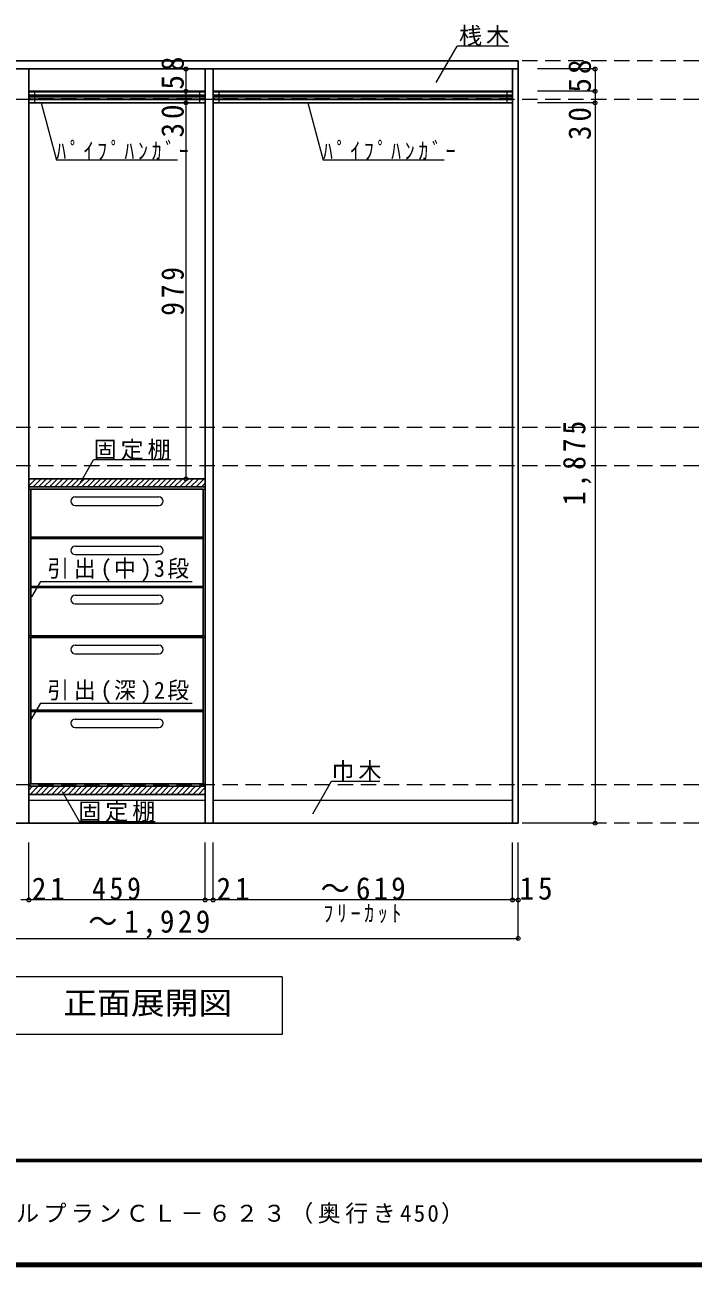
# Model space of a CAD drawing. Units: millimetres at full size, sheet at 1:20; details may follow other scales. Extents: x -3922 to 3878, y -2932 to 2722.
# Drawn here: x -2286 to -546, y -2864 to 367 of the extents above; entities that cross this region are included whole.
import ezdxf
from ezdxf.enums import TextEntityAlignment as Align

# ---------------------------------------------------------------- set-up
doc = ezdxf.new("R2010")
doc.units = ezdxf.units.MM
doc.header["$LTSCALE"] = 20
doc.header["$PDMODE"] = 32
doc.header["$PDSIZE"] = 10
doc.linetypes.add('DASHED2', pattern=[3, 2, -1])
for name, color, linetype, lineweight in [('0-2', 2, 'Continuous', 35), ('0-3_固定棚', 3, 'Continuous', 25), ('0-6_パイプハンガー', 4, 'Continuous', 9), ('0-7_桟木・巾木', 2, 'Continuous', 35), ('0-8', 7, 'Continuous', 18), ('0-A_文字', 7, 'Continuous', 18), ('0-B_寸法', 7, 'Continuous', 9), ('0-C_ハッチ', 4, 'Continuous', 9), ('F-1_枠', 6, 'Continuous', 40)]:
    doc.layers.add(name, color=color, linetype=linetype, lineweight=lineweight)
doc.layers.add('F-A_文字', color=7, linetype='Continuous')
doc.styles.add('ＭＳ ゴシック', font='')
doc.styles.get('ＭＳ ゴシック').set_extended_font_data('MS Gothic')

msp = doc.modelspace()

# ---------------------------------------------------------------- linework, layer by layer
at = {"layer": '0-2', "color": 3, "lineweight": 25}
for p, q in [((-1001.67, 272.73), (-2930.67, 272.73)), ((-1001.67, 272.73), (-1001.67, 251.73)), ((-1001.67, 251.73), (-2930.67, 251.73)), ((-2275.67, -1711.27), (-2275.67, 251.73)), ((-1816.67, -1711.27), (-1816.67, 251.73)), ((-1795.67, -1711.27), (-1795.67, 251.73)), ((-1016.67, -1711.27), (-1016.67, 251.73)), ((-1001.67, -1711.27), (-1001.67, 251.73)), ((-2930.67, -1711.27), (-1001.67, -1711.27))]:
    msp.add_line(p, q, dxfattribs=at)
at = {"layer": '0-3_固定棚'}
for p, q in [((-2275.67, -815.27), (-2275.67, -836.27)), ((-1816.67, -815.27), (-2275.67, -815.27)), ((-1816.67, -836.27), (-2275.67, -836.27)), ((-1816.67, -815.27), (-1816.67, -836.27)), ((-2275.67, -1615.27), (-2275.67, -1636.27)), ((-1816.67, -1615.27), (-2275.67, -1615.27)), ((-1816.67, -1615.27), (-1816.67, -1636.27)), ((-1816.67, -1636.27), (-2275.67, -1636.27))]:
    msp.add_line(p, q, dxfattribs=at)
at = {"layer": '0-6_パイプハンガー', "color": 3, "lineweight": 25}
for p, q in [((-2275.67, 193.73), (-2275.67, 163.73)), ((-1816.67, 193.73), (-2275.67, 193.73)), ((-1816.67, 163.73), (-2275.67, 163.73)), ((-1816.67, 193.73), (-1816.67, 163.73)), ((-1016.67, 193.73), (-1795.67, 193.73)), ((-1795.67, 193.73), (-1795.67, 163.73)), ((-1016.67, 163.73), (-1795.67, 163.73)), ((-1016.67, 193.73), (-1016.67, 163.73))]:
    msp.add_line(p, q, dxfattribs=at)
at = {"layer": '0-6_パイプハンガー'}
for p, q in [((-2275.67, 184.73), (-1816.67, 184.73)), ((-2275.67, 180.73), (-1816.67, 180.73)), ((-2275.67, 176.73), (-1816.67, 176.73)), ((-2275.67, 172.73), (-1816.67, 172.73)), ((-1795.67, 184.73), (-1016.67, 184.73)), ((-1795.67, 180.73), (-1016.67, 180.73)), ((-1795.67, 176.73), (-1016.67, 176.73)), ((-1795.67, 172.73), (-1016.67, 172.73))]:
    msp.add_line(p, q, dxfattribs=at)
at = {"layer": '0-6_パイプハンガー', "color": 7, "lineweight": 18}
for p, q in [((-2260.67, 193.73), (-2260.67, 163.73)), ((-1831.67, 193.73), (-1831.67, 163.73)), ((-1780.67, 193.73), (-1780.67, 163.73)), ((-1031.67, 193.73), (-1031.67, 163.73))]:
    msp.add_line(p, q, dxfattribs=at)
at = {"layer": '0-7_桟木・巾木', "color": 7, "lineweight": 18}
for p, q in [((-1816.67, 191.73), (-2275.67, 191.73)), ((-1016.67, 191.73), (-1795.67, 191.73)), ((-2275.67, -1651.27), (-1816.67, -1651.27)), ((-1795.67, -1651.27), (-1016.67, -1651.27))]:
    msp.add_line(p, q, dxfattribs=at)
at = {"layer": '0-8', "color": 3, "lineweight": 25}
for p, q in [((-2270.67, -842.27), (-2270.67, -1223.27)), ((-2270.67, -842.27), (-1821.67, -842.27)), ((-1821.67, -1223.27), (-1821.67, -842.27)), ((-1821.67, -967.27), (-2270.67, -967.27)), ((-1821.67, -970.27), (-2270.67, -970.27)), ((-1821.67, -1095.27), (-2270.67, -1095.27)), ((-1821.67, -1098.27), (-2270.67, -1098.27)), ((-1821.67, -1223.27), (-2270.67, -1223.27)), ((-2270.67, -1228.27), (-2270.67, -1609.27)), ((-2270.67, -1228.27), (-1821.67, -1228.27)), ((-1821.67, -1228.27), (-1821.67, -1609.27)), ((-1821.67, -1417.27), (-2270.67, -1417.27)), ((-1821.67, -1420.27), (-2270.67, -1420.27)), ((-2270.67, -1609.27), (-1821.67, -1609.27))]:
    msp.add_line(p, q, dxfattribs=at)
at = {"layer": '0-8'}
for p, q in [((-2155.17, -862.27), (-1937.17, -862.27)), ((-2155.17, -884.27), (-1937.17, -884.27)), ((-2155.17, -990.27), (-1937.17, -990.27)), ((-2155.17, -1012.27), (-1937.17, -1012.27)), ((-2155.17, -1118.27), (-1937.17, -1118.27)), ((-2155.17, -1140.27), (-1937.17, -1140.27)), ((-2270.67, -1223.27), (-2275.67, -1223.27)), ((-1821.67, -1223.27), (-1816.67, -1223.27)), ((-2155.17, -1248.27), (-1937.17, -1248.27)), ((-2155.17, -1270.27), (-1937.17, -1270.27)), ((-2155.17, -1440.27), (-1937.17, -1440.27)), ((-2155.17, -1462.27), (-1937.17, -1462.27)), ((-2270.67, -1609.27), (-2275.67, -1609.27)), ((-1821.67, -1609.27), (-1816.67, -1609.27))]:
    msp.add_line(p, q, dxfattribs=at)
for points in [[(-2270.67, -842.27), (-2275.67, -842.27), (-2275.67, -1223.27)], [(-1821.67, -842.27), (-1816.67, -842.27), (-1816.67, -1223.27)], [(-2270.67, -1228.27), (-2275.67, -1228.27), (-2275.67, -1609.27)], [(-1821.67, -1228.27), (-1816.67, -1228.27), (-1816.67, -1609.27)]]:
    msp.add_lwpolyline(points, dxfattribs=at)
for centre, start, end in [((-2155.17, -873.27), 90, 270), ((-1937.17, -873.27), 270, 90), ((-2155.17, -1001.27), 90, 270), ((-1937.17, -1001.27), 270, 90), ((-2155.17, -1129.27), 90, 270), ((-1937.17, -1129.27), 270, 90), ((-2155.17, -1259.27), 90, 270), ((-1937.17, -1259.27), 270, 90), ((-2155.17, -1451.27), 90, 270), ((-1937.17, -1451.27), 270, 90)]:
    msp.add_arc(centre, 11, start, end, dxfattribs=at)
at = {"layer": '0-A_文字'}
for p, q in [((-1215.08, 216.5), (-1160.25, 311.47)), ((-1025.67, 311.47), (-1160.25, 311.47)), ((-2243.92, 163.73), (-2203.91, 14.41)), ((-1549.59, 163.73), (-1509.58, 14.41)), ((-1888.43, 14.41), (-2203.91, 14.41)), ((-1194.1, 14.41), (-1509.58, 14.41)), ((-2142.01, -826.33), (-2107, -765.68)), ((-1907, -765.68), (-2107, -765.68)), ((-2245.45, -1081.87), (-2268.78, -1122.27)), ((-2245.45, -1081.87), (-1850.39, -1081.87)), ((-2245.45, -1398.86), (-2271.09, -1443.26)), ((-2245.45, -1398.86), (-1850.39, -1398.86)), ((-1536.74, -1686.83), (-1487.99, -1602.39)), ((-1487.99, -1602.39), (-1361.96, -1602.39)), ((-2189.37, -1629.28), (-2144.15, -1707.6)), ((-1946.94, -1707.6), (-2144.15, -1707.6))]:
    msp.add_line(p, q, dxfattribs=at)
for points in [[(-1616.17, -2111.27), (-1616.17, -2261.27), (-2316.17, -2261.27)], [(-1616.17, -2111.27), (-2316.17, -2111.27), (-2316.17, -2261.27)]]:
    msp.add_lwpolyline(points, dxfattribs=at)
at = {"layer": '0-B_寸法', "color": 4, "linetype": 'DASHED2'}
for p, q in [((3068.33, 272.73), (-2930.67, 272.73)), ((3068.33, 172.73), (-2930.67, 172.73)), ((3068.33, -681.27), (-2930.67, -681.27)), ((3068.33, -781.27), (-2930.67, -781.27)), ((3068.33, -1611.27), (-2930.67, -1611.27)), ((3068.33, -1711.27), (-2930.67, -1711.27))]:
    msp.add_line(p, q, dxfattribs=at)
at = {"layer": '0-B_寸法', "color": 4}
for p, q in [((-1866.67, 251.73), (-1866.67, 193.73)), ((-801.67, 251.73), (-951.67, 251.73)), ((-801.67, 251.73), (-801.67, 193.73)), ((-1866.67, 193.73), (-1866.67, 163.73)), ((-1866.67, 163.73), (-1866.67, -815.27)), ((-801.67, 193.73), (-951.67, 193.73)), ((-801.67, 163.73), (-951.67, 163.73)), ((-801.67, 193.73), (-801.67, 163.73)), ((-801.67, 163.73), (-801.67, -1711.27)), ((-801.67, -1711.27), (-951.67, -1711.27)), ((-2275.67, -1911.27), (-2275.67, -1761.27)), ((-1816.67, -1911.27), (-1816.67, -1761.27)), ((-1795.67, -1911.27), (-1795.67, -1761.27)), ((-1016.67, -1911.27), (-1016.67, -1761.27)), ((-1001.67, -1911.27), (-1001.67, -1761.27)), ((-2275.67, -1911.27), (-2296.67, -1911.27)), ((-1016.67, -1911.27), (-2275.67, -1911.27)), ((-1001.67, -1911.27), (-1016.67, -1911.27)), ((-1001.67, -2011.27), (-1001.67, -1911.27)), ((-2930.67, -2011.27), (-1001.67, -2011.27))]:
    msp.add_line(p, q, dxfattribs=at)
at = {"layer": '0-B_寸法'}
for p in [(-1866.67, 251.73), (-801.67, 251.73), (-1866.67, 193.73), (-801.67, 193.73), (-1866.67, 163.73), (-801.67, 163.73), (-1866.67, -815.27), (-801.67, -1711.27), (-2275.67, -1911.27), (-1816.67, -1911.27), (-1795.67, -1911.27), (-1016.67, -1911.27), (-1001.67, -1911.27), (-1001.67, -2011.27)]:
    msp.add_point(p, dxfattribs=at)
at = {"layer": '0-C_ハッチ'}
for p, q in [((-2275.67, -833.17), (-2257.77, -815.27)), ((-2275.67, -819.03), (-2271.91, -815.27)), ((-2264.62, -836.27), (-2243.62, -815.27)), ((-2250.48, -836.27), (-2229.48, -815.27)), ((-2236.34, -836.27), (-2215.34, -815.27)), ((-2222.2, -836.27), (-2201.2, -815.27)), ((-2208.05, -836.27), (-2187.05, -815.27)), ((-2193.91, -836.27), (-2172.91, -815.27)), ((-2179.77, -836.27), (-2158.77, -815.27)), ((-2165.63, -836.27), (-2144.63, -815.27)), ((-2151.49, -836.27), (-2130.49, -815.27)), ((-2137.34, -836.27), (-2116.34, -815.27)), ((-2123.2, -836.27), (-2102.2, -815.27)), ((-2109.06, -836.27), (-2088.06, -815.27)), ((-2094.92, -836.27), (-2073.92, -815.27)), ((-2080.78, -836.27), (-2059.78, -815.27)), ((-2066.63, -836.27), (-2045.63, -815.27)), ((-2052.49, -836.27), (-2031.49, -815.27)), ((-2038.35, -836.27), (-2017.35, -815.27)), ((-2024.21, -836.27), (-2003.21, -815.27)), ((-2010.06, -836.27), (-1989.06, -815.27)), ((-1995.92, -836.27), (-1974.92, -815.27)), ((-1981.78, -836.27), (-1960.78, -815.27)), ((-1967.64, -836.27), (-1946.64, -815.27)), ((-1953.5, -836.27), (-1932.5, -815.27)), ((-1939.35, -836.27), (-1918.35, -815.27)), ((-1925.21, -836.27), (-1904.21, -815.27)), ((-1911.07, -836.27), (-1890.07, -815.27)), ((-1896.93, -836.27), (-1875.93, -815.27)), ((-1882.79, -836.27), (-1861.79, -815.27)), ((-1868.64, -836.27), (-1847.64, -815.27)), ((-1854.5, -836.27), (-1833.5, -815.27)), ((-1840.36, -836.27), (-1819.36, -815.27)), ((-1826.22, -836.27), (-1816.67, -826.72)), ((-2275.67, -1625.13), (-2265.81, -1615.27)), ((-2272.66, -1636.27), (-2251.66, -1615.27)), ((-2258.52, -1636.27), (-2237.52, -1615.27)), ((-2244.38, -1636.27), (-2223.38, -1615.27)), ((-2230.24, -1636.27), (-2209.24, -1615.27)), ((-2216.09, -1636.27), (-2195.09, -1615.27)), ((-2201.95, -1636.27), (-2180.95, -1615.27)), ((-2187.81, -1636.27), (-2166.81, -1615.27)), ((-2173.67, -1636.27), (-2152.67, -1615.27)), ((-2159.53, -1636.27), (-2138.53, -1615.27)), ((-2145.38, -1636.27), (-2124.38, -1615.27)), ((-2131.24, -1636.27), (-2110.24, -1615.27)), ((-2117.1, -1636.27), (-2096.1, -1615.27)), ((-2102.96, -1636.27), (-2081.96, -1615.27)), ((-2088.82, -1636.27), (-2067.82, -1615.27)), ((-2074.67, -1636.27), (-2053.67, -1615.27)), ((-2060.53, -1636.27), (-2039.53, -1615.27)), ((-2046.39, -1636.27), (-2025.39, -1615.27)), ((-2032.25, -1636.27), (-2011.25, -1615.27)), ((-2018.11, -1636.27), (-1997.11, -1615.27)), ((-2003.96, -1636.27), (-1982.96, -1615.27)), ((-1989.82, -1636.27), (-1968.82, -1615.27)), ((-1975.68, -1636.27), (-1954.68, -1615.27)), ((-1961.54, -1636.27), (-1940.54, -1615.27)), ((-1947.39, -1636.27), (-1926.39, -1615.27)), ((-1933.25, -1636.27), (-1912.25, -1615.27)), ((-1919.11, -1636.27), (-1898.11, -1615.27)), ((-1904.97, -1636.27), (-1883.97, -1615.27)), ((-1890.83, -1636.27), (-1869.83, -1615.27)), ((-1876.68, -1636.27), (-1855.68, -1615.27)), ((-1862.54, -1636.27), (-1841.54, -1615.27)), ((-1848.4, -1636.27), (-1827.4, -1615.27)), ((-1834.26, -1636.27), (-1816.67, -1618.68)), ((-1820.12, -1636.27), (-1816.67, -1632.82))]:
    msp.add_line(p, q, dxfattribs=at)
at = {"layer": 'F-1_枠'}
for p, q in [((3877.97, -2587.71), (-3922.03, -2587.71)), ((3877.97, -2591.04), (-3922.03, -2591.04)), ((3877.97, -2857.71), (-3922.03, -2857.71)), ((3877.97, -2861.04), (-3922.03, -2861.04)), ((3877.97, -2864.37), (-3922.03, -2864.37))]:
    msp.add_line(p, q, dxfattribs=at)

# ---------------------------------------------------------------- texts
at = {"layer": '0-A_文字', "style": 'ＭＳ ゴシック', "width": 1.1}
msp.add_text('正面展開図', height=58.65, dxfattribs=at).set_placement((-2186.17, -2226.27), align=Align.BOTTOM_LEFT)
at = {"layer": '0-A_文字', "char_height": 43.99, "attachment_point": 7, "style": 'ＭＳ ゴシック'}
for s, insert in [('\\T1.17;桟木', (-1155.67, 311.47)), ('\\T1.39;\\W0.85;ﾊﾟｲﾌﾟﾊﾝｶﾞｰ', (-2203.91, 14.41)), ('\\T1.39;\\W0.85;ﾊﾟｲﾌﾟﾊﾝｶﾞｰ', (-1509.58, 14.41)), ('\\T1.17;固定棚', (-2107, -765.68)), ('\\T1.22;\\W0.95;引出(中)3段', (-2227.85, -1081.87)), ('\\T1.22;\\W0.95;引出(深)2段', (-2227.85, -1398.86)), ('\\T1.17;巾木', (-1487.99, -1602.39)), ('\\T1.17;固定棚', (-2146.94, -1707.6)), ('\\T1.39;\\W0.85;ﾌﾘｰｶｯﾄ', (-1508.67, -1971.27))]:
    msp.add_mtext(s, dxfattribs=dict(at, insert=insert))
at = {"layer": '0-B_寸法', "char_height": 58.65, "attachment_point": 7, "rotation": 90, "style": 'ＭＳ ゴシック'}
for s, insert in [('\\T1.27;\\W0.95;58', (-1871.57, 198.05)), ('\\T1.27;\\W0.95;58', (-811.67, 190.23)), ('\\T1.27;\\W0.95;30', (-1871.57, 73.36)), ('\\T1.27;\\W0.95;30', (-811.67, 66.77)), ('\\T1.27;\\W0.9;979', (-1871.57, -390.77)), ('\\T1.28;\\W0.9;1,875', (-811.67, -883.77))]:
    msp.add_mtext(s, dxfattribs=dict(at, insert=insert))
at = {"layer": '0-B_寸法', "char_height": 58.65, "attachment_point": 7, "style": 'ＭＳ ゴシック'}
for s, insert in [('\\T1.27;\\W0.95;21', (-2268.06, -1911.27)), ('\\T1.27;\\W0.9;459', (-2111.17, -1911.27)), ('\\T1.27;\\W0.95;21', (-1786.92, -1911.27)), ('\\T1.21;\\W0.95;～619', (-1516.17, -1911.27)), ('\\T1.27;\\W0.95;15', (-998.3, -1911.27)), ('\\T1.23;\\W0.95;～1,929', (-2121.17, -2011.27))]:
    msp.add_mtext(s, dxfattribs=dict(at, insert=insert))
at = {"layer": 'F-A_文字', "insert": (-3415.36, -2754.37), "char_height": 43.99, "attachment_point": 7, "style": 'ＭＳ ゴシック'}
msp.add_mtext('\\T1.19;収納内部パーツ\u3000e・ra・bo\u3000モデルプランＣＬ－６２３（奥行き450）', dxfattribs=at)

doc.saveas('drawing.dxf')
